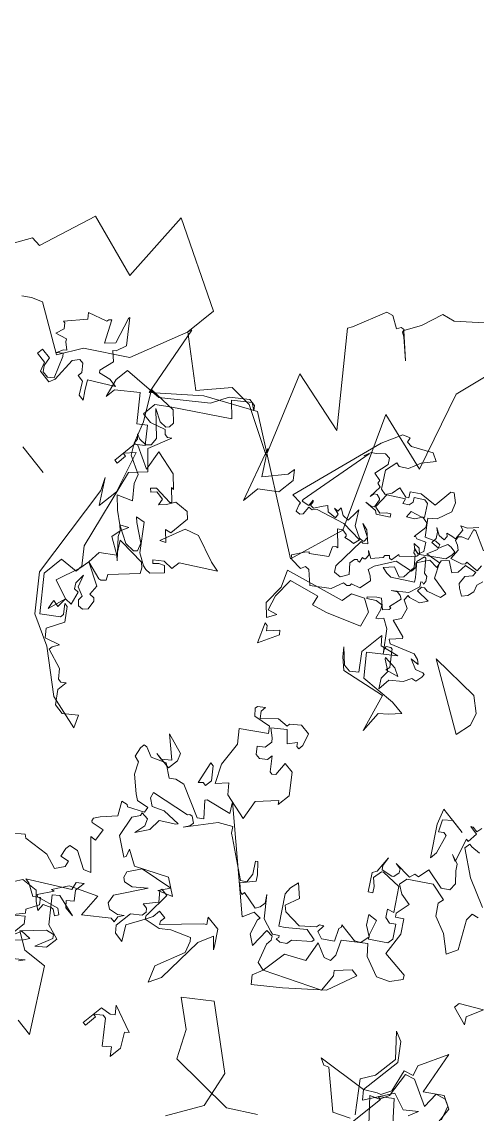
# Model space of a CAD drawing. Header units: metres. Extents: x -71 to 881, y -503 to 661.
# Drawn here: x 305.97 to 308.47, y -202.96 to -196.96 of the extents above; entities that cross this region are included whole.
import ezdxf

# ---------------------------------------------------------------- set-up
doc = ezdxf.new("R2010")
doc.units = ezdxf.units.M
doc.layers.add('04. Pisos', color=8, linetype='Continuous', lineweight=5)
doc.layers.add('ARBRE', color=100, linetype='Continuous', lineweight=13, true_color=0x00ff3f)

# ---------------------------------------------------------------- blocks, each defined once
blk = doc.blocks.new('WMF2', base_point=(0, 0.01))
at = {"color": 251, "lineweight": 0, "true_color": 0x636466}
for points in [[(157.24, -218.9), (158.3, -210.64), (152.62, -198.66), (162.76, -199.86), (152.65, -183.05), (154.26, -173.69), (175.85, -184.22), (183.13, -179.1), (188.97, -172.64), (192.5, -184.13), (195.26, -173.72), (200.97, -168.92), (202.85, -164.87), (210.8, -168.41), (212.43, -167.44), (213.62, -166.42)], [(164.41, -221.19), (167.6, -217.66), (169.53, -216.89), (170.28, -213.15), (171.44, -210.43), (167.5, -207.63), (170.63, -209.8), (171.33, -210.11), (171.53, -210.62), (172.06, -210.42), (172.36, -209.7), (174.37, -210.56), (175.39, -210.16), (176.98, -204.42), (177.29, -203.7), (165.65, -192.21), (176.34, -193.26), (169.52, -180.97), (177.55, -183.87), (181.35, -183.49), (184.59, -178.67), (192.69, -183.49), (192.69, -188.7), (207.51, -193.95), (205.44, -181.84), (216.23, -183.49), (218.11, -173.58), (219.76, -173.52), (220.92, -170.8)], [(88.43, -114.47), (92.34, -111.31), (103.35, -109.97), (106.1, -114.07), (110.61, -116.64), (106.84, -120.37), (96.77, -114.54), (94.84, -108.74), (97.41, -102.93)], [(98.94, -168.01), (100.49, -167.68), (101, -167.72), (101.03, -166.73), (96.75, -164.41), (91.89, -162.99)], [(91.03, -161.43), (92.05, -161.03), (91.94, -159.79), (89, -155.76), (89.67, -153.85), (92.49, -155.57), (95.44, -156.33), (96.81, -157.94), (96.68, -158.92), (99.66, -159.16), (102.89, -156.4), (103, -154.96), (101.56, -154.29), (99.54, -154.17), (99.73, -151.7), (99.31, -151.21), (98.26, -152.1), (96.65, -150.2), (95.72, -146.4), (91.23, -146.56), (90.77, -146.01), (91.89, -144.08), (93.76, -142.97), (97.21, -143.77), (98.75, -145.15), (101.81, -142.17), (100.48, -140.04), (100.32, -138.84), (101.34, -138.36), (103.76, -139.06), (102.79, -135.77), (105.69, -133.77), (105.82, -129.54), (107.25, -129.65), (108.74, -132.52), (108.73, -133.49), (109.15, -133.99), (110.39, -133.89), (109.93, -130.65), (111.62, -131.51), (112.63, -133.81), (112.58, -134.33), (113.9, -134.17), (114.51, -132.19), (129.81, -142.39), (128.59, -140.94), (132.57, -139.47), (132.73, -139.13), (130.53, -137.19), (131.32, -136.44), (136.79, -138.11), (138.2, -137.61), (139, -136.87), (141.22, -138.01), (143.41, -136.76), (145.13, -137.25), (145.63, -137.09), (145.6, -136.33), (145.13, -134.84), (144.07, -134.71), (142.97, -132.98), (140.36, -131.23), (139.36, -130.72), (137.49, -131.32), (137.22, -130.44), (139.58, -128.86), (139.92, -129.04), (140.84, -128.69), (139.42, -126.79), (141.03, -124.5), (141.52, -123.53), (141.36, -123.04), (141.12, -122.91), (139.13, -123.53), (138.58, -121.59), (139.52, -121.34), (135.03, -117.8), (136.15, -117.21), (139.1, -118.34), (140.49, -117.9), (140.5, -117.08), (140.06, -115.71), (138.68, -116.15), (138.33, -115.23), (139.13, -113.66), (141.69, -114.16), (145.74, -113.14), (146.33, -113.43), (148.12, -111.55)], [(131.2, -100.04), (130.7, -101), (133.23, -98.36)], [(135.68, -99.63), (133.33, -102.77), (132.87, -103.68), (134.56, -103.4), (136.24, -97.94)], [(141.57, -107.36), (140.9, -108.66), (138.27, -109.27), (136.88, -108.14), (135.58, -107.47), (135.77, -108.71), (134.62, -109.36), (134.22, -109.47), (133.26, -108.98), (132.92, -109.62), (133.89, -110.13), (137.3, -108.77), (137.63, -108.93), (136.36, -111.4), (136.84, -111.24), (135.54, -113.78), (131.42, -116.34), (130.72, -112.44), (127.35, -115.8), (126.6, -115.82), (126.85, -116.77), (126.37, -117.68), (127.17, -116.93), (128.65, -116.47), (129.55, -116.93), (129.96, -118.38), (127.38, -123.37), (129.16, -121.51), (130.54, -121.07), (131.19, -121.4), (131.54, -122.32), (130.4, -124.53), (125.18, -126.19), (126.16, -124.31), (123.96, -125.55), (126.75, -127), (131.48, -123.86), (134.15, -124.91), (133.52, -123.75), (133.68, -123.43), (136.79, -125.04), (137.86, -128.38), (137.23, -129.62), (137.38, -130.11), (136.11, -130.19), (135.51, -129.14), (135.65, -127.24), (134.56, -129.39), (134.72, -131.45), (132.62, -133.14), (132.44, -133.48), (135.45, -133.06), (137.16, -131.97), (138.4, -132.6), (138.75, -133.52), (132.62, -135.52), (132.46, -135.87), (131.99, -135.96), (131.01, -135.45), (131.05, -134.73), (131.55, -133.76), (128.65, -138.59), (126.7, -139.98), (125.97, -139.17), (125.32, -138.84), (119.23, -135.58), (118.45, -136.25), (118.79, -137.79), (120.16, -139.39), (119.88, -139.63), (118.23, -138.25), (117.58, -137.48), (118.99, -135.3), (117.81, -134.49), (117.3, -134.44), (117.31, -134.91), (114.32, -134.66), (114, -135.42), (113.97, -136.41), (114.88, -137.47), (112.09, -134.75), (109.9, -134.31), (109.39, -134.27), (108.55, -134.98), (108.32, -134.71), (108.41, -134.24), (107.65, -134.4), (106.82, -135.1), (106.74, -136.05), (104.54, -138.4), (104.55, -138.87), (106.51, -139.03), (108.95, -136.47), (109.72, -135.82), (113.14, -139.82), (113.34, -141.07), (113.17, -142.56), (111.11, -141.15), (111.72, -138.72), (110.83, -138.12), (107.79, -138.4), (105.92, -140.47), (105.88, -141), (105.33, -141.47), (105.18, -140.15), (103.95, -139.86), (102.35, -141.23), (103.5, -143.03), (103.41, -143.5), (103.65, -143.77), (100.39, -143.77), (99.59, -144.43), (99.47, -145.98), (101.18, -146.84), (102.3, -148.17), (100.78, -148.52), (99.7, -146.26), (99.24, -145.7), (96.84, -147.73), (96.81, -148.71), (98.38, -150.55), (99.16, -149.88), (100.2, -149.96), (101.09, -151.02), (100.03, -151.47), (102.77, -154.68), (106.07, -154.17), (106.29, -153.98), (106.42, -152.45), (105.24, -151.63), (104.58, -150.84), (105.14, -150.36), (107.17, -152.77), (106.84, -153.51), (107.36, -156.24), (106.96, -154.77), (106.52, -154.26), (104.73, -154.84), (104.51, -155.03), (104.42, -156.07), (104.84, -156.57), (105.88, -156.64), (102.86, -156.92), (102.73, -157.89), (102.04, -158.1), (101.88, -160.07), (98.36, -159.78), (97.31, -160.68), (97.47, -161.98), (99.06, -163.31), (99.78, -164.14), (101.47, -164.52), (100.3, -164.17), (101.94, -167.79), (101.51, -167.75), (101.59, -169.52), (103.08, -169.59), (102.8, -169.82), (101.82, -169.79), (101.75, -170.73)], [(135.25, -101.44), (135.25, -104.42), (136.12, -105.31), (137.8, -103.54), (136.47, -105.66), (136.93, -106.1), (136.12, -108.22), (136.93, -109.09), (137.8, -108.22), (139.92, -109.09), (140.71, -109.09), (134.81, -113.75), (135.25, -114.99), (134.37, -115.87), (134.37, -114.12), (133.14, -112.88), (134.02, -111.98), (133.14, -111.2), (131.46, -111.2), (135.25, -111.63), (136.12, -110.76), (132.71, -107.41), (130.14, -106.98), (130.14, -104.87), (131.46, -103.54), (130.59, -106.54), (131.03, -106.98), (132.27, -106.54), (134.81, -103.19), (131.92, -101.88), (128.03, -102.76), (120.98, -94.11), (123.89, -94.11)], [(111.88, -106.14), (110.25, -104.06), (110.25, -101.98), (111.34, -103.08), (112.32, -101.98), (115.5, -105.17), (116.06, -105.17), (117.15, -104.06), (116.61, -104.06), (116.61, -101.98), (117.15, -101.98), (117.15, -105.71), (115.5, -106.14), (114.95, -106.7), (116.06, -107.79), (111.34, -106.7), (111.88, -106.14), (111.88, -106.14)], [(115.75, -121.61), (116.64, -123.29), (117.08, -123.72), (119.97, -122.05), (121.3, -120.73), (123.86, -119.93), (125.08, -116.95), (123.4, -114.83), (125.08, -114.83), (125.96, -115.71), (125.96, -118.61), (124.64, -119.93), (124.64, -120.73), (125.08, -121.17), (125.96, -121.17), (124.64, -123.29), (125.96, -124.6), (125.96, -124.95), (124.64, -124.95), (124.21, -120.73), (124.21, -120.38), (123.86, -119.93), (123.4, -121.17), (123.4, -122.5), (122.09, -122.5), (122.09, -121.61), (121.74, -121.17), (117.52, -126.7), (117.08, -127.05), (117.87, -127.93), (115.4, -127.93), (113.63, -125.83), (113.28, -125.39), (114.96, -126.7), (115.75, -124.16), (114.96, -116.16), (115.75, -114.04), (117.08, -116.51), (115.75, -121.61), (115.75, -121.61)], [(88.02, -127.64), (89.18, -128.05), (81.01, -130.16), (79.28, -131.51), (78.66, -131.81), (78.08, -133.54), (79.32, -137.06), (77.83, -137.7), (78.59, -139.25), (76.91, -144.21), (74.85, -137.35), (72.31, -139.57), (70.12, -138.82), (68.65, -132.15)], [(69.51, -136.82), (70.57, -138.98), (71.73, -139.36), (73.23, -138.72), (72.87, -136.03), (77.25, -137.51), (78.75, -136.87), (77.7, -132.76), (78.24, -131.16), (79.66, -130.35), (74.87, -126.28)], [(78.79, -125.68), (81.26, -124.08), (87.26, -128.05), (88.02, -127.64), (88.02, -127.64)], [(81.01, -137.11), (81.01, -130.16), (79.79, -128.95), (77.48, -133.7), (74.56, -133.08), (72.85, -134.78), (73.33, -133.08)], [(72.24, -128.95), (76.88, -133.08), (78.71, -131.26), (78.09, -131.26), (78.09, -124.92)], [(78.71, -126.63), (82.71, -130.78), (81.61, -133.08), (81.61, -137.11), (85.03, -140.02), (83.32, -139.54), (81.01, -137.11), (81.01, -137.11)], [(105.82, -129.54), (97.54, -134.76), (98.14, -137.7), (98.75, -138.3), (97.05, -140.62), (95.83, -140.62), (97.05, -135.38), (101.69, -130.15), (105.21, -126.6), (106.3, -127.7), (105.82, -129.54), (105.82, -129.54)], [(167.53, -134.78), (172.77, -136.49), (177.52, -141.23), (181.55, -156.93), (182.76, -158.76), (179.84, -155.24), (179.84, -158.76), (182.76, -165.09), (183.97, -163.4), (183.36, -163.4), (183.36, -161.69), (183.97, -161.69), (183.97, -165.71), (182.76, -166.93), (185.07, -169.24), (186.28, -168.03), (189.83, -171.55), (192.73, -168.64), (192.73, -166.93), (193.83, -169.85), (193.83, -172.16), (187.38, -173.37), (181.55, -179.23), (180.45, -182.15), (178.13, -184.47), (176.91, -184.47), (176.31, -183.86), (177.52, -184.47), (179.84, -182.15), (177.52, -180.32), (185.07, -173.85), (186.89, -172.16), (186.89, -169.85), (185.07, -169.85), (182.76, -170.95), (182.15, -170.45), (181.55, -170.45), (181.05, -170.95), (182.15, -166.93), (179.21, -164.61), (181.05, -162.17), (176.31, -149.38), (174, -147.07), (174, -145.86), (176.91, -145.25), (176.91, -141.71), (172.29, -137.1), (169.85, -139.41), (169.85, -140.01), (171.07, -141.23), (170.45, -141.23), (168.76, -139.41), (169.85, -136.49), (168.76, -135.38), (166.44, -136.49), (166.93, -135.38), (166.93, -134.78), (163.52, -134.17), (162.29, -132.95), (161.69, -132.95), (161.08, -133.55), (161.08, -131.86), (159.38, -130.03), (157.67, -130.03), (155.85, -131.86), (154.74, -130.03), (160.6, -130.65), (167.53, -134.78), (167.53, -134.78)], [(140.36, -139.63), (140.36, -137.8), (143.28, -137.8), (142.18, -137.8), (140.97, -139.01), (144.49, -141.33), (140.97, -140.72), (140.36, -139.63), (140.36, -139.63)], [(172.09, -138.69), (172.45, -139.76), (172.53, -140.18), (171.42, -140.08), (171.62, -141.79), (170.39, -141.96), (171.14, -144.02), (171.94, -143.9), (172.54, -144.66), (172.74, -146.37), (171.85, -144.55), (170.26, -144.14), (170.19, -143.29), (169.43, -142.72), (168.61, -142.9), (168.09, -143.61), (168.48, -145.07), (168.92, -145.41), (169.79, -145.28), (170.04, -146.94), (173.91, -148.36), (170.8, -147.91), (170.41, -148.01), (169.9, -148.71), (170.41, -149.48), (167.33, -153.6), (167.88, -154.33), (168.63, -154.89), (173.09, -154.46), (173.45, -154.42), (171.93, -152.49), (171.21, -151.97), (174.13, -154.55), (174.64, -155.32), (175.4, -155.88), (172.47, -154.78), (170.8, -155.02), (170.42, -155.53), (171.04, -156.68), (174.04, -158.22), (174.74, -158.74), (173.33, -159.18), (169.98, -155.59), (167.94, -154.77), (167.31, -154.68), (166.44, -154.8), (165.01, -156.7), (165.95, -157.41), (166.73, -156.9), (167.3, -156.16), (167.79, -156.52), (166.47, -157.79), (164.8, -158.03), (164.79, -159.51), (159.94, -163.43), (161.71, -163.57), (166.28, -164.6), (168.39, -163.57), (169.49, -159.28), (168.67, -159.85), (170.32, -161.09), (169.36, -161.46), (169.4, -164.84), (170.39, -165.59), (172.66, -165.09), (173.31, -163.69), (174.06, -162.7), (174.38, -163.72), (175.5, -163.78), (175.85, -163.73), (176.42, -162.98), (176.92, -163.36), (176.35, -164.1), (173.23, -164.33), (173.04, -164.58), (174.93, -166.01), (174.5, -166.07), (176.45, -167.55), (180.59, -167.98), (179.68, -164.7), (183.52, -166.03), (184.12, -165.76), (184.28, -166.58), (184.98, -167.12), (184.09, -166.85), (182.78, -167.03), (182.25, -167.74), (182.48, -169.01), (186.32, -171.88), (184.25, -171.11), (183.02, -171.28), (182.66, -171.8), (182.73, -172.63), (184.43, -173.9), (189.08, -173.24), (185.87, -169.02), (184.12, -165.76), (182.95, -164.22), (179.83, -163.17), (179.13, -161.78), (177.11, -159.84), (179.39, -158.51), (177.45, -157.05), (175.4, -155.88), (174.19, -156.77), (174.64, -155.32), (174.73, -153.72), (171.93, -152.49), (174.04, -150.58), (173.91, -148.36), (173.97, -146.62), (174.86, -142.5), (171.62, -141.79), (172.09, -138.69), (172.09, -138.69)], [(134.49, -141.88), (134.49, -140.66), (135.1, -140.66), (135.58, -140.05), (136.81, -143.6), (136.19, -143.6), (134.49, -141.88), (134.49, -141.88)], [(132.52, -143.85), (133.8, -142.07), (135.57, -144.77), (136.49, -148.75), (138.25, -150.51), (134.73, -153.67), (135.57, -154.51), (138.25, -153.67), (139.17, -154.51), (139.17, -154.97), (138.25, -155.89), (138.25, -154.97), (137.42, -154.14), (135.57, -156.36), (133.8, -156.73), (133.8, -157.19), (132.52, -158.58), (130.73, -158.58), (129.81, -156.73), (129.81, -155.89), (130.27, -155.89), (130.73, -156.36), (131.57, -154.97), (133.35, -156.36), (135.2, -154.51), (133.8, -153.67), (133.35, -153.21), (133.35, -151.92), (134.27, -150.97), (133.35, -150.05), (132.52, -150.05), (131.57, -150.97), (131.57, -151.92), (129.81, -150.05), (129.35, -150.05), (128.88, -150.51), (129.35, -152.75), (127.59, -152.75), (124.91, -150.05), (124.91, -147.83), (125.36, -148.29), (127.59, -145.23), (126.66, -142.07), (131.11, -142.53), (132.52, -143.85), (132.52, -143.85)], [(82.25, -150.59), (79.04, -152.94), (79.92, -150.11), (79.04, -149.13), (82.25, -149.63), (82.25, -150.59), (82.25, -150.59)], [(189.52, -151.57), (194.75, -151.57), (189.52, -151.57), (189.52, -151.57)], [(105.63, -167.93), (106.73, -166.71), (105.63, -165.01), (105.03, -165.6), (104.42, -165.6), (103.21, -162.7), (103.21, -161.47), (106.73, -165.6), (107.95, -167.93), (103.21, -167.93), (105.63, -167.93), (105.63, -167.93)], [(147.09, -161.3), (148.81, -164.22), (148.31, -164.22), (147.7, -163.6), (146.47, -165.31), (145.88, -164.82), (147.09, -161.3), (147.09, -161.3)], [(203.13, -162.67), (204.93, -162.67), (204.93, -163.71), (203.13, -163.71), (202.75, -162.29), (202.01, -161.54), (200.96, -161.54), (200.21, -162.29), (202.01, -165.5), (202.37, -165.88), (203.13, -165.12), (202.75, -166.25), (202.37, -166.64), (203.5, -167.31), (203.82, -167.68), (205.6, -166.93), (205.31, -168.42), (205.98, -169.09), (206.34, -169.09), (204.18, -172.31), (204.93, -173.05), (202.01, -174.48), (202.01, -174.86), (201.7, -175.24), (199.54, -172.01), (198.43, -173.43), (200.21, -177.4), (200.21, -177.69), (197, -174.48), (197.38, -172.69), (197.76, -172.31), (196.33, -171.27), (196.63, -168.73), (196.33, -168.42), (194.53, -169.09), (193.04, -169.09), (196.63, -166.25), (195.57, -164.83), (194.53, -163.71), (195.57, -163.71), (197, -165.5), (198.12, -165.5), (198.12, -166.25), (199.17, -167.31), (199.92, -167.31), (200.59, -166.25), (199.92, -162.29), (200.21, -161.25), (202.37, -161.25), (203.13, -162.67), (203.13, -162.67)], [(138.94, -175.74), (144.01, -172.85), (146.39, -171.88), (146.93, -173.42), (151.56, -171.55), (151.13, -168.2), (150.13, -165.91), (148.68, -166.49), (149.35, -164.92), (151.24, -166.38), (151.67, -169.75), (153.13, -172.22), (143.98, -176.02), (143.88, -177.83), (142.05, -179.02), (139.92, -178.12), (138.94, -175.74), (138.94, -175.74)], [(135.09, -169.28), (136.91, -170.51), (138.01, -171.61), (135.68, -169.9), (134.47, -169.9), (133.38, -170.99), (135.68, -173.42), (135.68, -177.45), (134.47, -176.35), (131.54, -177.45), (135.09, -173.91), (132.16, -170.99), (126.32, -172.2), (124, -172.2), (125.23, -170.51), (126.32, -169.28), (125.71, -165.75), (128.13, -171.61), (135.09, -169.28), (135.09, -169.28)], [(129.33, -171.8), (130.44, -173.14), (130.63, -174.64), (132.41, -175.52), (132.57, -175.72), (130.37, -175.88), (129, -175.39), (131.03, -174.57), (130.92, -175.27), (132.78, -177.2), (132.94, -177.4), (133.27, -177.39), (133.89, -176.89), (133.76, -176.39), (133.25, -175.78), (136.03, -178.75), (137.63, -179.42), (138.03, -178.75), (138.43, -178.41), (139, -179.91), (139.48, -180.48), (140.6, -180.25), (141.77, -179.29), (141.95, -179.48), (140.94, -180.66), (140.37, -181.13), (138.81, -180.09), (138.2, -180.94), (138.17, -181.3), (138.5, -181.3), (138.3, -183.46), (138.84, -183.71), (139.55, -183.74), (140.34, -183.1), (138.33, -185.08), (138.01, -186.66), (137.96, -187.04), (138.47, -187.64), (138.27, -187.81), (137.93, -187.74), (138.03, -188.28), (138.55, -188.89), (139.2, -188.95), (140.91, -190.59), (141.25, -190.57), (141.38, -189.16), (139.54, -187.38), (139.07, -186.81), (142.01, -184.38), (142.93, -184.24), (144.01, -184.38), (142.96, -185.86), (141.2, -185.39), (140.77, -186.02), (140.94, -188.21), (142.43, -189.6), (142.8, -189.62), (143.13, -190.05), (142.18, -190.14), (141.95, -191.03), (142.93, -192.19), (144.24, -191.39), (144.58, -191.45), (144.78, -191.29), (144.74, -193.64), (145.22, -194.21), (146.33, -194.31), (146.97, -193.1), (147.96, -192.3), (148.2, -193.41), (146.53, -194.15), (146.12, -194.49), (147.57, -196.24), (148.3, -196.27), (149.64, -195.16), (149.18, -194.59), (149.23, -193.84), (150.01, -193.2), (150.32, -193.98), (152.67, -192.02), (152.33, -189.62), (152.2, -189.45), (151.09, -189.35), (150.48, -190.21), (149.91, -190.68), (149.57, -190.27), (151.32, -188.81), (151.86, -189.06), (153.85, -188.7), (152.77, -188.98), (152.4, -189.29), (152.8, -190.62), (152.94, -190.78), (153.69, -190.85), (154.05, -190.54), (154.11, -189.8), (154.29, -191.99), (154.99, -192.09), (155.13, -192.59), (156.55, -192.72), (156.32, -195.25), (156.96, -196.02), (157.91, -195.93), (158.87, -194.78), (159.49, -194.28), (159.79, -193.07), (159.51, -193.9), (160.36, -181.18), (160.3, -180.89), (159.09, -181.29), (159.32, -182.35), (159.11, -182.21), (158.95, -181.51), (158.27, -181.62), (157.59, -183.02), (157.18, -183.64), (156.35, -183.07), (154.92, -183.39), (155.08, -184.08), (156.2, -184.24), (155.47, -184.34), (155.62, -185.07), (154.42, -184.57), (153.35, -184.75), (153.51, -186.38), (153.6, -187.08), (151.95, -185.01), (149.99, -184.32), (149.29, -184.43), (149.15, -184.65), (149.29, -185.38), (151.47, -186.21), (150.33, -186.08), (148.46, -184.81), (149.07, -184.27), (149.41, -184.25), (148.91, -178.66), (148.24, -177.88), (147.12, -178.09), (146.52, -179.46), (147.86, -180.69), (147.82, -181.61), (147.53, -182), (147.35, -181.89), (146.99, -181.96), (147.31, -182.82), (146.97, -182.85), (146.83, -183.07), (146.96, -183.8), (147.57, -184.22), (146.37, -183.73), (145.25, -185.38), (145.32, -185.75), (144.9, -186.35), (144.5, -186.09), (144.14, -186.16), (144.04, -187.62), (143.83, -187.48), (142.52, -189.03), (142.08, -189.67), (142.11, -190.02), (143.28, -190.18), (143.89, -190.6), (142.85, -190.79), (141.99, -190.19), (138.87, -193), (138.74, -194.12), (138.82, -194.82), (139.8, -194.84), (140.46, -194.71), (140.93, -193.17), (142.31, -192.91), (142.34, -193.82), (143.01, -194.6), (143.63, -195.01), (142.43, -194.52), (141.41, -194.72), (141.51, -195.42), (141.95, -195.71), (141.09, -196.03), (140.4, -196.21), (140.74, -197.98), (141.5, -198.18), (140.55, -198.74), (139.52, -200.23)], [(136.11, -198.49), (139.38, -199.5), (139.74, -199.42), (139.04, -197.73), (140.05, -197.19), (140.36, -196.75), (140.18, -196.05), (139.41, -195.86), (138.75, -195.42), (138.41, -193.65), (136.6, -194.53), (136.31, -194.97), (136.38, -195.33), (134.28, -195.7), (134.46, -196.76)], [(132.35, -195.35), (132.53, -194.25), (131.99, -193.25), (132.12, -192.12), (132.68, -191.29), (133.87, -191.79), (134.49, -192.21), (134.79, -193.63), (134.09, -194.68), (134.18, -195.38), (136.09, -194.82), (135.98, -193.22), (136.53, -192.38), (138.34, -193.29), (139.06, -192.24), (138.68, -191.03), (140.3, -190.91), (141.35, -188.87), (140.74, -188.44), (140.72, -187.54), (143.51, -186.63), (145.06, -183.4), (145.23, -182.31), (144.26, -181.94), (143.6, -181.51), (143.77, -179.46), (145.1, -178.82), (145.07, -178.48), (145.34, -178.09), (146.02, -177.93), (146.55, -175.84), (149.03, -173.49), (151.13, -174.93), (151.83, -174.83), (152.07, -174.01), (154.04, -173.82), (154.65, -174.25), (153.72, -176.12), (153.29, -176.72), (153.08, -176.57), (150.75, -178.69), (151.6, -180.16), (151.31, -180.6), (150.94, -180.67), (153.31, -182.54), (152.7, -183.08), (151.76, -183.04), (151.56, -182.89), (151.5, -182.59), (150.64, -182.91), (149.91, -183.05), (149.78, -184.18), (153.37, -183.87), (157.76, -181.91), (158.22, -181.26), (158.87, -181.13), (158.61, -179.74), (158.9, -179.3), (159.63, -179.15), (160.17, -180.16), (160.23, -180.53), (161.97, -180.37), (159.66, -196.47), (158.58, -199.98), (157.43, -200.58), (157.16, -199.85), (156.26, -199.9), (153.31, -201.99), (151.94, -201.5), (153.21, -199.48), (153.79, -197.33), (154.96, -196.37), (155.66, -196.47), (155.88, -194.31), (153.91, -191.96), (152.87, -191.86), (152.36, -192.9), (152.27, -194.36), (150.48, -194.18), (150.11, -194.49), (150.75, -195.26), (149.38, -196.4), (146.61, -197.04), (146.66, -200.28), (146.27, -200.62), (144.88, -199.79), (144.11, -198.43), (144.72, -195.93), (145.72, -194.82), (143.6, -192.6), (142.05, -193.54), (141.19, -193.65), (140.84, -192.91), (141.38, -191.16), (138.98, -191.83), (137.57, -189.7), (134.5, -189.55), (134.6, -188.51), (136.69, -187.48), (137.39, -187.51), (137.76, -187.2), (137.7, -186.3), (135.35, -186.6), (135.98, -185.39), (137.66, -184.67), (138.03, -184.72), (137.93, -183.77), (136.52, -183.3), (135.82, -181.61), (136.44, -180.4), (133.42, -179.96), (133.25, -179.75), (134.5, -178.03), (133.81, -177.64), (130.21, -179.65), (129.13, -179.52), (128.46, -179.11), (129.89, -178.8), (128.13, -178.26), (126.98, -178.88), (126.62, -178.83), (126.51, -178.31), (126.62, -177.18), (127.36, -176.92), (127.86, -175.55), (129.43, -173.88), (129.33, -171.8), (129.33, -171.8)], [(167.3, -178.31), (164.99, -181.83), (164.99, -183.07), (163.76, -181.83), (163.76, -178.92), (166.2, -176.6), (166.2, -173.68), (170.22, -181.83), (167.3, -178.31), (167.3, -178.31)], [(116, -176.89), (115.75, -179.59), (116.63, -181.42), (119.11, -182.97), (127.36, -181.9), (116, -176.89), (116, -176.89)]]:
    blk.add_lwpolyline(points, dxfattribs=at)

msp = doc.modelspace()

# ---------------------------------------------------------------- linework, layer by layer
at = {"layer": '04. Pisos'}
msp.add_arc((285.6198, -180.7154), 24.5654, 296.44667, 330.32681, dxfattribs=at)

# ---------------------------------------------------------------- block references
at = {"layer": 'ARBRE', "color": 251, "lineweight": 5, "true_color": 0x636466, "xscale": 0.03451886634015593, "yscale": 0.03451886634015593, "zscale": 0.03451886634015593, "rotation": 128.5771086415459}
msp.add_blockref('WMF2', (306.077, -207.8156), dxfattribs=at)

doc.saveas('drawing.dxf')
